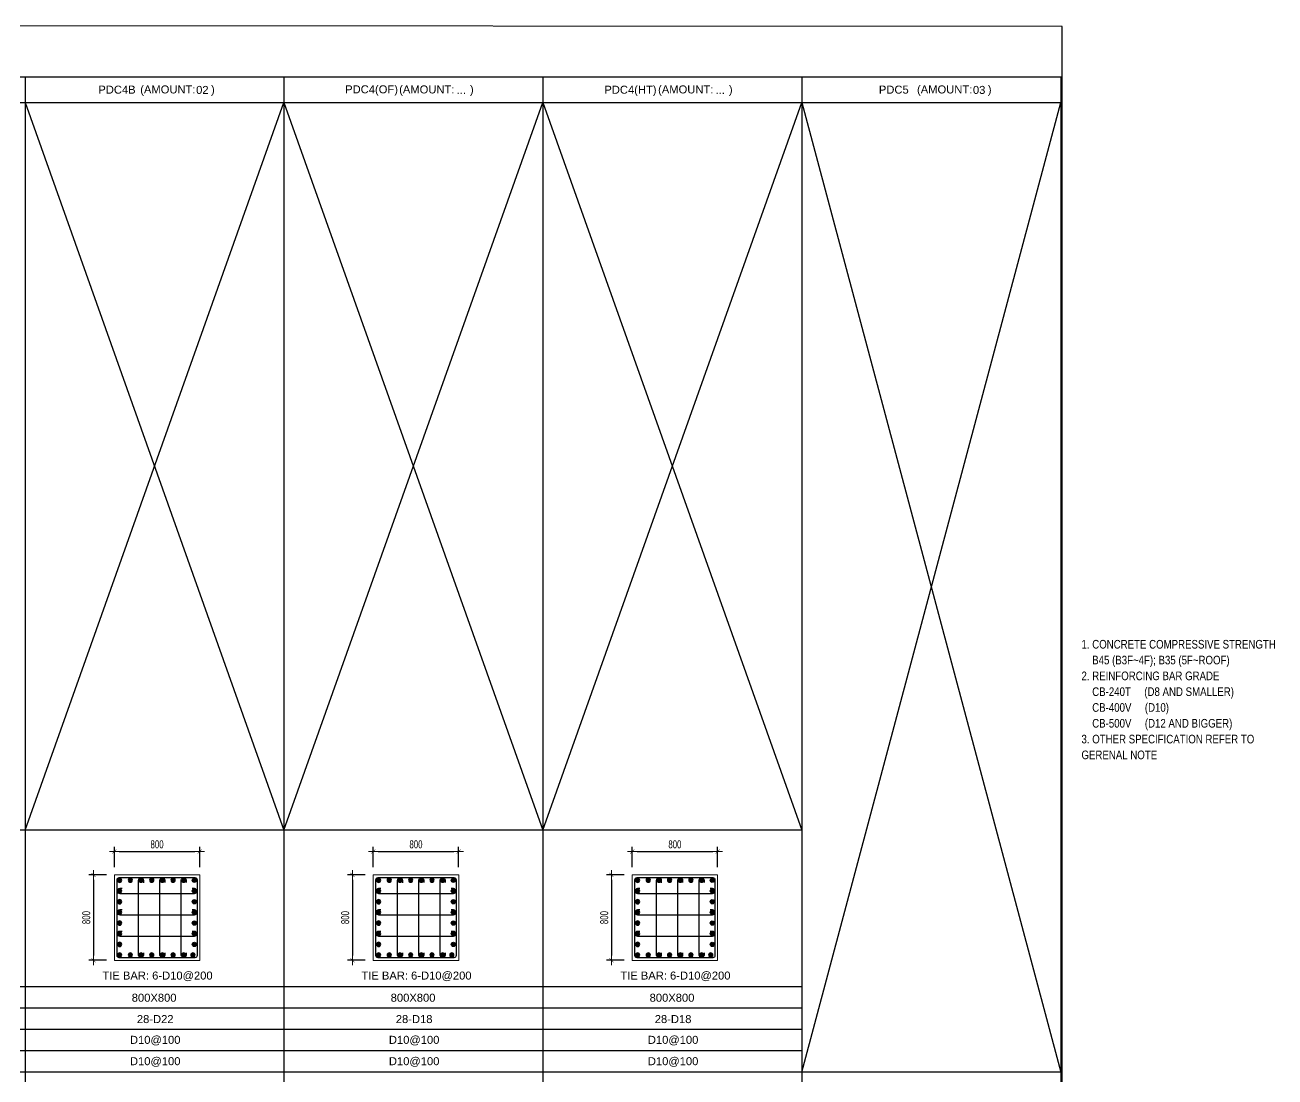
# Model space of a CAD drawing. Header units: millimetres. Extents: x 49323 to 538172, y -39336 to 181761.
# Drawn here: x 273665 to 285377, y 156121 to 165974 of the extents above; entities that cross this region are included whole.
import ezdxf
from ezdxf.enums import TextEntityAlignment as Align

# ---------------------------------------------------------------- set-up
doc = ezdxf.new("R2010")
doc.units = ezdxf.units.MM
doc.linetypes.add('CENTER2', pattern=[1.125, 0.75, -0.125, 0.125, -0.125])
doc.layers.get('Defpoints').update_dxf_attribs({"color": 151, "lineweight": 9})
for name, color, linetype in [('2', 2, 'Continuous'), ('A-ANNO-LEAD', 4, 'Continuous'), ('CEN', 1, 'CENTER2'), ('STL', 3, 'Continuous'), ('TIT1', 3, 'Continuous')]:
    doc.layers.add(name, color=color, linetype=linetype)
doc.layers.add('NDC_S_CONTINUOUS', color=3, linetype='Continuous', lineweight=20)
doc.layers.add('NDC_S_DIM', color=1, linetype='Continuous', lineweight=15)
doc.styles.add('ARIAL', font='arial.ttf', dxfattribs={"width": 0.8})
doc.styles.add('NDC_ARIAL', font='arial.ttf', dxfattribs={"width": 0.85})
doc.styles.add('NDC_DIM', font='', dxfattribs={"width": 0.75})
doc.styles.get('NDC_DIM').set_extended_font_data('Dotum')
doc.dimstyles.new('NDC_dim_30', dxfattribs={"dimscale": 30, "dimtxt": 2.5, "dimasz": 1.5, "dimexe": 1.5, "dimexo": 2.5, "dimgap": 1, "dimtad": 1, "dimdec": 0, "dimzin": 0, "dimdsep": 46, "dimtxsty": 'NDC_DIM', "dimblk": 'DIMMARK', "dimcen": 0.09, "dimdle": 1.2, "dimclrd": 1, "dimclre": 1, "dimclrt": 3, "dimadec": 0, "dimazin": 0, "dimtfac": 1, "dimtdec": 0, "dimtix": 1, "dimtofl": 0, "dimtmove": 0, "dimatfit": 3, "dimfxl": 8, "dimfxlon": 1, "dimtolj": 1, "dimtzin": 0, "dimarcsym": 0})

# ---------------------------------------------------------------- blocks, each defined once
blk = doc.blocks.new('GN')
at = {"layer": 'TIT1', "insert": (0, 0), "char_height": 81, "width": 1996.3, "attachment_point": 1, "line_spacing_factor": 1.096296, "style": 'ARIAL'}
blk.add_mtext('\\A1;1. CONCRETE COMPRESSIVE STRENGTH\\P    B45 (B3F~4F); B35 (5F~ROOF)\\P2. REINFORCING BAR GRADE\\P    CB-240T     (D8 AND SMALLER)\\P    CB-400V     (D10)\\P    CB-500V     (D12 AND BIGGER)\\P3. OTHER SPECIFICATION REFER TO GERENAL NOTE ', dxfattribs=at)
blk = doc.blocks.new('8')
at = {"layer": '2'}
blk.add_hatch(color=256, dxfattribs=at).paths.add_polyline_path([(20, 0, 0.386127), (2, 20), (-2, 20, 0.386127), (-20, 0, 1)])
blk.add_circle((0, 0), 20, dxfattribs=at)
blk = doc.blocks.new('5')
at = {"layer": 'CEN', "rotation": 180}
blk.add_blockref('8', (0, 0), dxfattribs=at)
blk = doc.blocks.new('DIMMARK')
at = {"layer": 'NDC_S_DIM', "color": 1}
blk.add_line((-1.5, 0), (1, 0), dxfattribs=at)
at = {"layer": 'NDC_S_DIM', "color": 2, "const_width": 0.1}
blk.add_lwpolyline([(-0.42, -0.42), (0.42, 0.42)], dxfattribs=at)
blk = doc.blocks.new('*D1356')
at = {"layer": 'Defpoints', "color": 0, "ltscale": 40, "transparency": 16777216}
for p in [(275302, 158233), (274502, 158011), (275302, 158011)]:
    blk.add_point(p, dxfattribs=at)
at = {"layer": 'NDC_S_DIM', "color": 1, "lineweight": -2, "ltscale": 40, "transparency": 16777216}
for p, q in [((274502, 158086), (274502, 158278)), ((274547, 158233), (275257, 158233)), ((275302, 158086), (275302, 158278))]:
    blk.add_line(p, q, dxfattribs=at)
at = {"layer": 'NDC_S_DIM', "color": 1, "lineweight": -2, "ltscale": 40, "transparency": 16777216, "xscale": 45, "yscale": 45, "zscale": 45, "rotation": 180}
blk.add_blockref('DIMMARK', (274502, 158233), dxfattribs=at)
at = {"layer": 'NDC_S_DIM', "color": 1, "lineweight": -2, "ltscale": 40, "transparency": 16777216, "xscale": 45, "yscale": 45, "zscale": 45}
blk.add_blockref('DIMMARK', (275302, 158233), dxfattribs=at)
at = {"layer": 'NDC_S_DIM', "color": 3, "ltscale": 40, "transparency": 16777216, "insert": (274902, 158300), "char_height": 75, "attachment_point": 5, "style": 'NDC_DIM'}
blk.add_mtext('\\A1;800', dxfattribs=at)
blk = doc.blocks.new('*D1357')
at = {"layer": 'Defpoints', "color": 0, "ltscale": 40, "transparency": 16777216}
for p in [(274502, 158014), (274307, 157214), (274502, 157214)]:
    blk.add_point(p, dxfattribs=at)
at = {"layer": 'NDC_S_DIM', "color": 1, "lineweight": -2, "ltscale": 40, "transparency": 16777216}
for p, q in [((274427, 158014), (274262, 158014)), ((274307, 157969), (274307, 157259)), ((274427, 157214), (274262, 157214))]:
    blk.add_line(p, q, dxfattribs=at)
at = {"layer": 'NDC_S_DIM', "color": 1, "lineweight": -2, "ltscale": 40, "transparency": 16777216, "xscale": 45, "yscale": 45, "zscale": 45}
for p, rotation in [((274307, 158014), 90), ((274307, 157214), 270)]:
    blk.add_blockref('DIMMARK', p, dxfattribs=dict(at, rotation=rotation))
at = {"layer": 'NDC_S_DIM', "color": 3, "ltscale": 40, "transparency": 16777216, "insert": (274239, 157614), "char_height": 75, "attachment_point": 5, "rotation": 90, "style": 'NDC_DIM'}
blk.add_mtext('\\A1;800', dxfattribs=at)
blk = doc.blocks.new('DÁDAS')
at = {"layer": 'TIT1', "color": 2, "style": 'NDC_ARIAL'}
blk.add_text('(AMOUNT:     )', height=75, dxfattribs=at).set_placement((-42061, 55767), align=Align.MIDDLE)
blk = doc.blocks.new('*D1364')
at = {"layer": 'Defpoints', "color": 0, "ltscale": 40, "transparency": 16777216}
for p in [(277728, 158233), (276928, 158011), (277728, 158011)]:
    blk.add_point(p, dxfattribs=at)
at = {"layer": 'NDC_S_DIM', "color": 1, "lineweight": -2, "ltscale": 40, "transparency": 16777216}
for p, q in [((276928, 158086), (276928, 158278)), ((276973, 158233), (277683, 158233)), ((277728, 158086), (277728, 158278))]:
    blk.add_line(p, q, dxfattribs=at)
at = {"layer": 'NDC_S_DIM', "color": 1, "lineweight": -2, "ltscale": 40, "transparency": 16777216, "xscale": 45, "yscale": 45, "zscale": 45, "rotation": 180}
blk.add_blockref('DIMMARK', (276928, 158233), dxfattribs=at)
at = {"layer": 'NDC_S_DIM', "color": 1, "lineweight": -2, "ltscale": 40, "transparency": 16777216, "xscale": 45, "yscale": 45, "zscale": 45}
blk.add_blockref('DIMMARK', (277728, 158233), dxfattribs=at)
at = {"layer": 'NDC_S_DIM', "color": 3, "ltscale": 40, "transparency": 16777216, "insert": (277328, 158300), "char_height": 75, "attachment_point": 5, "style": 'NDC_DIM'}
blk.add_mtext('\\A1;800', dxfattribs=at)
blk = doc.blocks.new('*D1365')
at = {"layer": 'Defpoints', "color": 0, "ltscale": 40, "transparency": 16777216}
for p in [(276928, 158014), (276733, 157214), (276928, 157214)]:
    blk.add_point(p, dxfattribs=at)
at = {"layer": 'NDC_S_DIM', "color": 1, "lineweight": -2, "ltscale": 40, "transparency": 16777216}
for p, q in [((276853, 158014), (276688, 158014)), ((276733, 157969), (276733, 157259)), ((276853, 157214), (276688, 157214))]:
    blk.add_line(p, q, dxfattribs=at)
at = {"layer": 'NDC_S_DIM', "color": 1, "lineweight": -2, "ltscale": 40, "transparency": 16777216, "xscale": 45, "yscale": 45, "zscale": 45}
for p, rotation in [((276733, 158014), 90), ((276733, 157214), 270)]:
    blk.add_blockref('DIMMARK', p, dxfattribs=dict(at, rotation=rotation))
at = {"layer": 'NDC_S_DIM', "color": 3, "ltscale": 40, "transparency": 16777216, "insert": (276665, 157614), "char_height": 75, "attachment_point": 5, "rotation": 90, "style": 'NDC_DIM'}
blk.add_mtext('\\A1;800', dxfattribs=at)
blk = doc.blocks.new('*D1372')
at = {"layer": 'Defpoints', "color": 0, "ltscale": 40, "transparency": 16777216}
for p in [(280154, 158233), (279354, 158011), (280154, 158011)]:
    blk.add_point(p, dxfattribs=at)
at = {"layer": 'NDC_S_DIM', "color": 1, "lineweight": -2, "ltscale": 40, "transparency": 16777216}
for p, q in [((279354, 158086), (279354, 158278)), ((279399, 158233), (280109, 158233)), ((280154, 158086), (280154, 158278))]:
    blk.add_line(p, q, dxfattribs=at)
at = {"layer": 'NDC_S_DIM', "color": 1, "lineweight": -2, "ltscale": 40, "transparency": 16777216, "xscale": 45, "yscale": 45, "zscale": 45, "rotation": 180}
blk.add_blockref('DIMMARK', (279354, 158233), dxfattribs=at)
at = {"layer": 'NDC_S_DIM', "color": 1, "lineweight": -2, "ltscale": 40, "transparency": 16777216, "xscale": 45, "yscale": 45, "zscale": 45}
blk.add_blockref('DIMMARK', (280154, 158233), dxfattribs=at)
at = {"layer": 'NDC_S_DIM', "color": 3, "ltscale": 40, "transparency": 16777216, "insert": (279754, 158300), "char_height": 75, "attachment_point": 5, "style": 'NDC_DIM'}
blk.add_mtext('\\A1;800', dxfattribs=at)
blk = doc.blocks.new('*D1373')
at = {"layer": 'Defpoints', "color": 0, "ltscale": 40, "transparency": 16777216}
for p in [(279354, 158014), (279159, 157214), (279354, 157214)]:
    blk.add_point(p, dxfattribs=at)
at = {"layer": 'NDC_S_DIM', "color": 1, "lineweight": -2, "ltscale": 40, "transparency": 16777216}
for p, q in [((279279, 158014), (279114, 158014)), ((279159, 157969), (279159, 157259)), ((279279, 157214), (279114, 157214))]:
    blk.add_line(p, q, dxfattribs=at)
at = {"layer": 'NDC_S_DIM', "color": 1, "lineweight": -2, "ltscale": 40, "transparency": 16777216, "xscale": 45, "yscale": 45, "zscale": 45}
for p, rotation in [((279159, 158014), 90), ((279159, 157214), 270)]:
    blk.add_blockref('DIMMARK', p, dxfattribs=dict(at, rotation=rotation))
at = {"layer": 'NDC_S_DIM', "color": 3, "ltscale": 40, "transparency": 16777216, "insert": (279092, 157614), "char_height": 75, "attachment_point": 5, "rotation": 90, "style": 'NDC_DIM'}
blk.add_mtext('\\A1;800', dxfattribs=at)

msp = doc.modelspace()

# ---------------------------------------------------------------- linework, layer by layer
at = {"layer": '2', "lineweight": -2, "ltscale": 1000}
msp.add_lwpolyline([(275277.3, 157968.7), (275277.3, 157258.7, -0.4142136), (275257.3, 157238.7), (274547.3, 157238.7, -0.4142136), (274527.3, 157258.7), (274527.3, 157968.7, -0.4142136), (274547.3, 157988.7), (275257.3, 157988.7, -0.4142136)], format="xyb", close=True, dxfattribs=at)
at = {"layer": '2'}
for points in [[(274574.2, 157885.3), (274552, 157885.3, 1), (274552, 157840.3), (275254.1, 157840.3, 1), (275254.1, 157885.3), (275232, 157885.3)], [(274774.6, 157283.4), (274774.6, 157261.2, -1), (274729.5, 157261.2), (274729.5, 157963.2, -1), (274774.6, 157963.2), (274774.6, 157941.1)], [(274974.6, 157284.9), (274974.6, 157262.7, -1), (274929.5, 157262.7), (274929.5, 157964.7, -1), (274974.6, 157964.7), (274974.6, 157942.6)], [(275174.6, 157284.9), (275174.6, 157262.7, -1), (275129.5, 157262.7), (275129.5, 157964.7, -1), (275174.6, 157964.7), (275174.6, 157942.6)], [(274574.2, 157685.3), (274552, 157685.3, 1), (274552, 157640.3), (275254.1, 157640.3, 1), (275254.1, 157685.3), (275232, 157685.3)], [(274574.2, 157485.3), (274552, 157485.3, 1), (274552, 157440.3), (275254.1, 157440.3, 1), (275254.1, 157485.3), (275232, 157485.3)]]:
    msp.add_lwpolyline(points, format="xyb", dxfattribs=at)
at = {"layer": '2', "lineweight": -2, "ltscale": 1000, "elevation": 0}
for points in [[(277703.4, 157968.7), (277703.4, 157258.7, -0.4142136), (277683.4, 157238.7), (276973.4, 157238.7, -0.4142136), (276953.4, 157258.7), (276953.4, 157968.7, -0.4142136), (276973.4, 157988.7), (277683.4, 157988.7, -0.4142136)], [(280129.5, 157968.7), (280129.5, 157258.7, -0.4142136), (280109.5, 157238.7), (279399.5, 157238.7, -0.4142136), (279379.5, 157258.7), (279379.5, 157968.7, -0.4142136), (279399.5, 157988.7), (280109.5, 157988.7, -0.4142136)]]:
    msp.add_lwpolyline(points, format="xyb", close=True, dxfattribs=at)
at = {"layer": '2', "elevation": 0}
for points in [[(277000.3, 157885.3), (276978.1, 157885.3, 1), (276978.1, 157840.3), (277680.2, 157840.3, 1), (277680.2, 157885.3), (277658.1, 157885.3)], [(277200.7, 157283.4), (277200.7, 157261.2, -1), (277155.6, 157261.2), (277155.6, 157963.2, -1), (277200.7, 157963.2), (277200.7, 157941.1)], [(277400.7, 157284.9), (277400.7, 157262.7, -1), (277355.6, 157262.7), (277355.6, 157964.7, -1), (277400.7, 157964.7), (277400.7, 157942.6)], [(277600.7, 157284.9), (277600.7, 157262.7, -1), (277555.6, 157262.7), (277555.6, 157964.7, -1), (277600.7, 157964.7), (277600.7, 157942.6)], [(279426.4, 157885.3), (279404.2, 157885.3, 1), (279404.2, 157840.3), (280106.3, 157840.3, 1), (280106.3, 157885.3), (280084.2, 157885.3)], [(279626.8, 157283.4), (279626.8, 157261.2, -1), (279581.7, 157261.2), (279581.7, 157963.2, -1), (279626.8, 157963.2), (279626.8, 157941.1)], [(279826.8, 157284.9), (279826.8, 157262.7, -1), (279781.7, 157262.7), (279781.7, 157964.7, -1), (279826.8, 157964.7), (279826.8, 157942.6)], [(280026.8, 157284.9), (280026.8, 157262.7, -1), (279981.7, 157262.7), (279981.7, 157964.7, -1), (280026.8, 157964.7), (280026.8, 157942.6)], [(277000.3, 157685.3), (276978.1, 157685.3, 1), (276978.1, 157640.3), (277680.2, 157640.3, 1), (277680.2, 157685.3), (277658.1, 157685.3)], [(279426.4, 157685.3), (279404.2, 157685.3, 1), (279404.2, 157640.3), (280106.3, 157640.3, 1), (280106.3, 157685.3), (280084.2, 157685.3)], [(277000.3, 157485.3), (276978.1, 157485.3, 1), (276978.1, 157440.3), (277680.2, 157440.3, 1), (277680.2, 157485.3), (277658.1, 157485.3)], [(279426.4, 157485.3), (279404.2, 157485.3, 1), (279404.2, 157440.3), (280106.3, 157440.3, 1), (280106.3, 157485.3), (280084.2, 157485.3)]]:
    msp.add_lwpolyline(points, format="xyb", dxfattribs=at)
at = {"layer": 'A-ANNO-LEAD'}
msp.add_lwpolyline([(262048.7, 149354.1), (283383.7, 149341), (283383.7, 165961), (262048.7, 165974.1)], close=True, dxfattribs=at)
at = {"layer": 'NDC_S_CONTINUOUS', "ltscale": 70}
msp.add_lwpolyline([(275302.3, 158013.7), (275302.3, 157213.7), (274502.3, 157213.7), (274502.3, 158013.7), (275302.3, 158013.7)], dxfattribs=at)
at = {"layer": 'NDC_S_CONTINUOUS', "ltscale": 70, "elevation": 0}
for points in [[(277728.4, 158013.7), (277728.4, 157213.7), (276928.4, 157213.7), (276928.4, 158013.7), (277728.4, 158013.7)], [(280154.5, 158013.7), (280154.5, 157213.7), (279354.5, 157213.7), (279354.5, 158013.7), (280154.5, 158013.7)]]:
    msp.add_lwpolyline(points, dxfattribs=at)
at = {"layer": 'TIT1', "color": 2}
msp.add_line((262048.8, 165488.9), (283383.8, 165488.9), dxfattribs=at)
at = {"layer": 'TIT1'}
for p, q in [((273664.9, 165488.9), (273664.9, 149354.1)), ((276091, 165488.9), (276091, 149354.1)), ((278517.1, 165488.9), (278517.1, 149354.1)), ((280943.2, 165488.9), (280943.2, 149354.1)), ((283369.3, 165488.9), (283369.3, 149354.1)), ((262048.8, 165248.9), (283383.8, 165248.9)), ((283384.3, 162977.8), (283369.3, 162977.8)), ((283382.9, 160706.8), (283369.3, 160706.8)), ((280943.2, 158434.3), (262046.6, 158434.3)), ((283381.5, 158434.3), (283369.3, 158434.3)), ((283382.1, 156164.9), (262047.1, 156164.9))]:
    msp.add_line(p, q, dxfattribs=at)
at = {"layer": 'TIT1', "color": 8}
for p, q in [((273664.9, 158434.3), (276091, 165248.9)), ((273664.9, 165248.9), (276091, 158434.3)), ((276091, 158434.3), (278517.1, 165248.9)), ((276091, 165248.9), (278517.1, 158434.3)), ((278517.1, 158434.3), (280943.2, 165248.9)), ((278517.1, 165248.9), (280943.2, 158434.3)), ((280943.2, 156164.9), (283369.3, 165248.9)), ((280943.2, 165248.9), (283369.3, 156164.9)), ((283384.3, 163777.8), (283369.3, 163777.8)), ((283384.3, 163577.8), (283369.3, 163577.8)), ((283384.3, 163377.8), (283369.3, 163377.8)), ((283384.3, 163177.8), (283369.3, 163177.8)), ((283382.9, 161506.8), (283369.3, 161506.8)), ((283382.9, 161306.8), (283369.3, 161306.8)), ((283382.9, 161106.8), (283369.3, 161106.8)), ((283382.9, 160906.8), (283369.3, 160906.8)), ((283381.5, 159234.3), (283369.3, 159234.3)), ((283381.5, 159034.3), (283369.3, 159034.3)), ((283381.5, 158834.3), (283369.3, 158834.3)), ((283381.5, 158634.3), (283369.3, 158634.3)), ((280943.2, 156964.9), (262675, 156964.9)), ((283382.1, 156964.9), (283369.3, 156964.9)), ((280943.2, 156764.9), (262675, 156764.9)), ((283382.1, 156764.9), (283369.3, 156764.9)), ((280943.2, 156564.9), (262675, 156564.9)), ((283382.1, 156564.9), (283369.3, 156564.9)), ((280943.2, 156364.9), (263104.2, 156364.9)), ((283382.1, 156364.9), (283369.3, 156364.9))]:
    msp.add_line(p, q, dxfattribs=at)

# ---------------------------------------------------------------- block references
at = {"layer": 'NDC_S_DIM'}
for name, p in [('DÁDAS', (317154.5, 109594.5)), ('DÁDAS', (319580.6, 109594.5)), ('DÁDAS', (322006.7, 109594.5)), ('DÁDAS', (324432.8, 109594.5)), ('GN', (283563.4, 160214.7))]:
    msp.add_blockref(name, p, dxfattribs=at)
at = {"layer": 'STL', "xscale": -1}
for p in [(274552, 157963.7), (274552, 157862.8), (276978.1, 157963.7), (276978.1, 157862.8), (279404.2, 157963.7), (279404.2, 157862.8), (274552, 157762.8), (276978.1, 157762.8), (279404.2, 157762.8), (274552, 157662.8), (276978.1, 157662.8), (279404.2, 157662.8), (274552, 157562.8), (276978.1, 157562.8), (279404.2, 157562.8), (274552, 157462.8), (276978.1, 157462.8), (279404.2, 157462.8), (274552, 157362.8), (276978.1, 157362.8), (279404.2, 157362.8), (274552, 157262.8), (276978.1, 157262.8), (279404.2, 157262.8)]:
    msp.add_blockref('5', p, dxfattribs=at)
at = {"layer": 'STL', "xscale": -1, "rotation": 270}
for p in [(274652, 157964.7), (274752, 157964.7), (274852, 157964.7), (274952, 157964.7), (275052, 157964.7), (275152, 157964.7), (277078.1, 157964.7), (277178.1, 157964.7), (277278.1, 157964.7), (277378.1, 157964.7), (277478.1, 157964.7), (277578.1, 157964.7), (279504.2, 157964.7), (279604.2, 157964.7), (279704.2, 157964.7), (279804.2, 157964.7), (279904.2, 157964.7), (280004.2, 157964.7), (274552, 157262.8), (274652, 157262.8), (274752, 157262.8), (274852, 157262.8), (274952, 157262.8), (275052, 157262.8), (275152, 157262.8), (275238, 157262.8), (276978.1, 157262.8), (277078.1, 157262.8), (277178.1, 157262.8), (277278.1, 157262.8), (277378.1, 157262.8), (277478.1, 157262.8), (277578.1, 157262.8), (277664.1, 157262.8), (279404.2, 157262.8), (279504.2, 157262.8), (279604.2, 157262.8), (279704.2, 157262.8), (279804.2, 157262.8), (279904.2, 157262.8), (280004.2, 157262.8), (280090.2, 157262.8)]:
    msp.add_blockref('5', p, dxfattribs=at)
at = {"layer": 'STL'}
for p in [(275252.5, 157963.7), (275252.5, 157862.8), (277678.6, 157963.7), (277678.6, 157862.8), (280104.7, 157963.7), (280104.7, 157862.8), (275252.5, 157762.8), (277678.6, 157762.8), (280104.7, 157762.8), (275252.5, 157662.8), (277678.6, 157662.8), (280104.7, 157662.8), (275252.5, 157562.8), (277678.6, 157562.8), (280104.7, 157562.8), (275252.5, 157462.8), (277678.6, 157462.8), (280104.7, 157462.8), (275252.5, 157362.8), (277678.6, 157362.8), (280104.7, 157362.8)]:
    msp.add_blockref('5', p, dxfattribs=at)

# ---------------------------------------------------------------- texts
at = {"layer": 'TIT1', "color": 2, "style": 'NDC_ARIAL'}
for s, p in [('PDC4B', (274526.7, 165368.9)), ('02', (275326.5, 165366.2)), ('PDC4(OF)', (276912, 165362.3)), ('PDC4(HT)', (279337.7, 165358.8)), ('PDC5', (281805, 165368.9)), ('03', (282604.8, 165366.2)), ('...', (277752.6, 165366.2)), ('...', (280178.7, 165366.2))]:
    msp.add_text(s, height=75, dxfattribs=at).set_placement(p, align=Align.MIDDLE)
at = {"layer": 'TIT1', "style": 'NDC_ARIAL'}
for s, p in [('TIE BAR: 6-D10@200', (274906.6, 157065.5)), ('TIE BAR: 6-D10@200', (277332.7, 157065.5)), ('TIE BAR: 6-D10@200', (279758.8, 157065.5)), ('800X800', (274874.8, 156863.6)), ('800X800', (277300.9, 156863.6)), ('800X800', (279727, 156863.6)), ('28-D22', (274884.9, 156663.6)), ('28-D18', (277311, 156663.6)), ('28-D18', (279737.1, 156663.6)), ('D10@100', (274884.9, 156463.6)), ('D10@100', (277311, 156463.6)), ('D10@100', (279737.1, 156463.6)), ('D10@100', (274884.9, 156263.6)), ('D10@100', (277311, 156263.6)), ('D10@100', (279737.1, 156263.6))]:
    msp.add_text(s, height=75, dxfattribs=at).set_placement(p, align=Align.MIDDLE)

# ---------------------------------------------------------------- dimensions: what is measured, and where the dimension line sits
at = {"layer": 'NDC_S_DIM', "ltscale": 40}
for base, p1, p2, picture, middle in [((275302.3, 158232.6), (274502.3, 158011.2), (275302.3, 158011.2), '*D1356', (274902.3, 158300.1)), ((277728.4, 158232.6), (276928.4, 158011.2), (277728.4, 158011.2), '*D1364', (277328.4, 158300.1)), ((280154.5, 158232.6), (279354.5, 158011.2), (280154.5, 158011.2), '*D1372', (279754.5, 158300.1))]:
    dim = msp.add_linear_dim(base=base, p1=p1, p2=p2, dimstyle='NDC_dim_30', dxfattribs=at)
    dim.commit()
    dim.dimension.update_dxf_attribs({"geometry": picture, "text_midpoint": middle})
for base, p1, p2, picture, middle in [((274306.9, 157213.7), (274502.3, 158013.7), (274502.3, 157213.7), '*D1357', (274239.4, 157613.7)), ((276733, 157213.7), (276928.4, 158013.7), (276928.4, 157213.7), '*D1365', (276665.5, 157613.7)), ((279159.1, 157213.7), (279354.5, 158013.7), (279354.5, 157213.7), '*D1373', (279091.6, 157613.7))]:
    dim = msp.add_linear_dim(base=base, p1=p1, p2=p2, angle=90, dimstyle='NDC_dim_30', dxfattribs=at)
    dim.commit()
    dim.dimension.update_dxf_attribs({"geometry": picture, "text_midpoint": middle})

doc.saveas('drawing.dxf')
